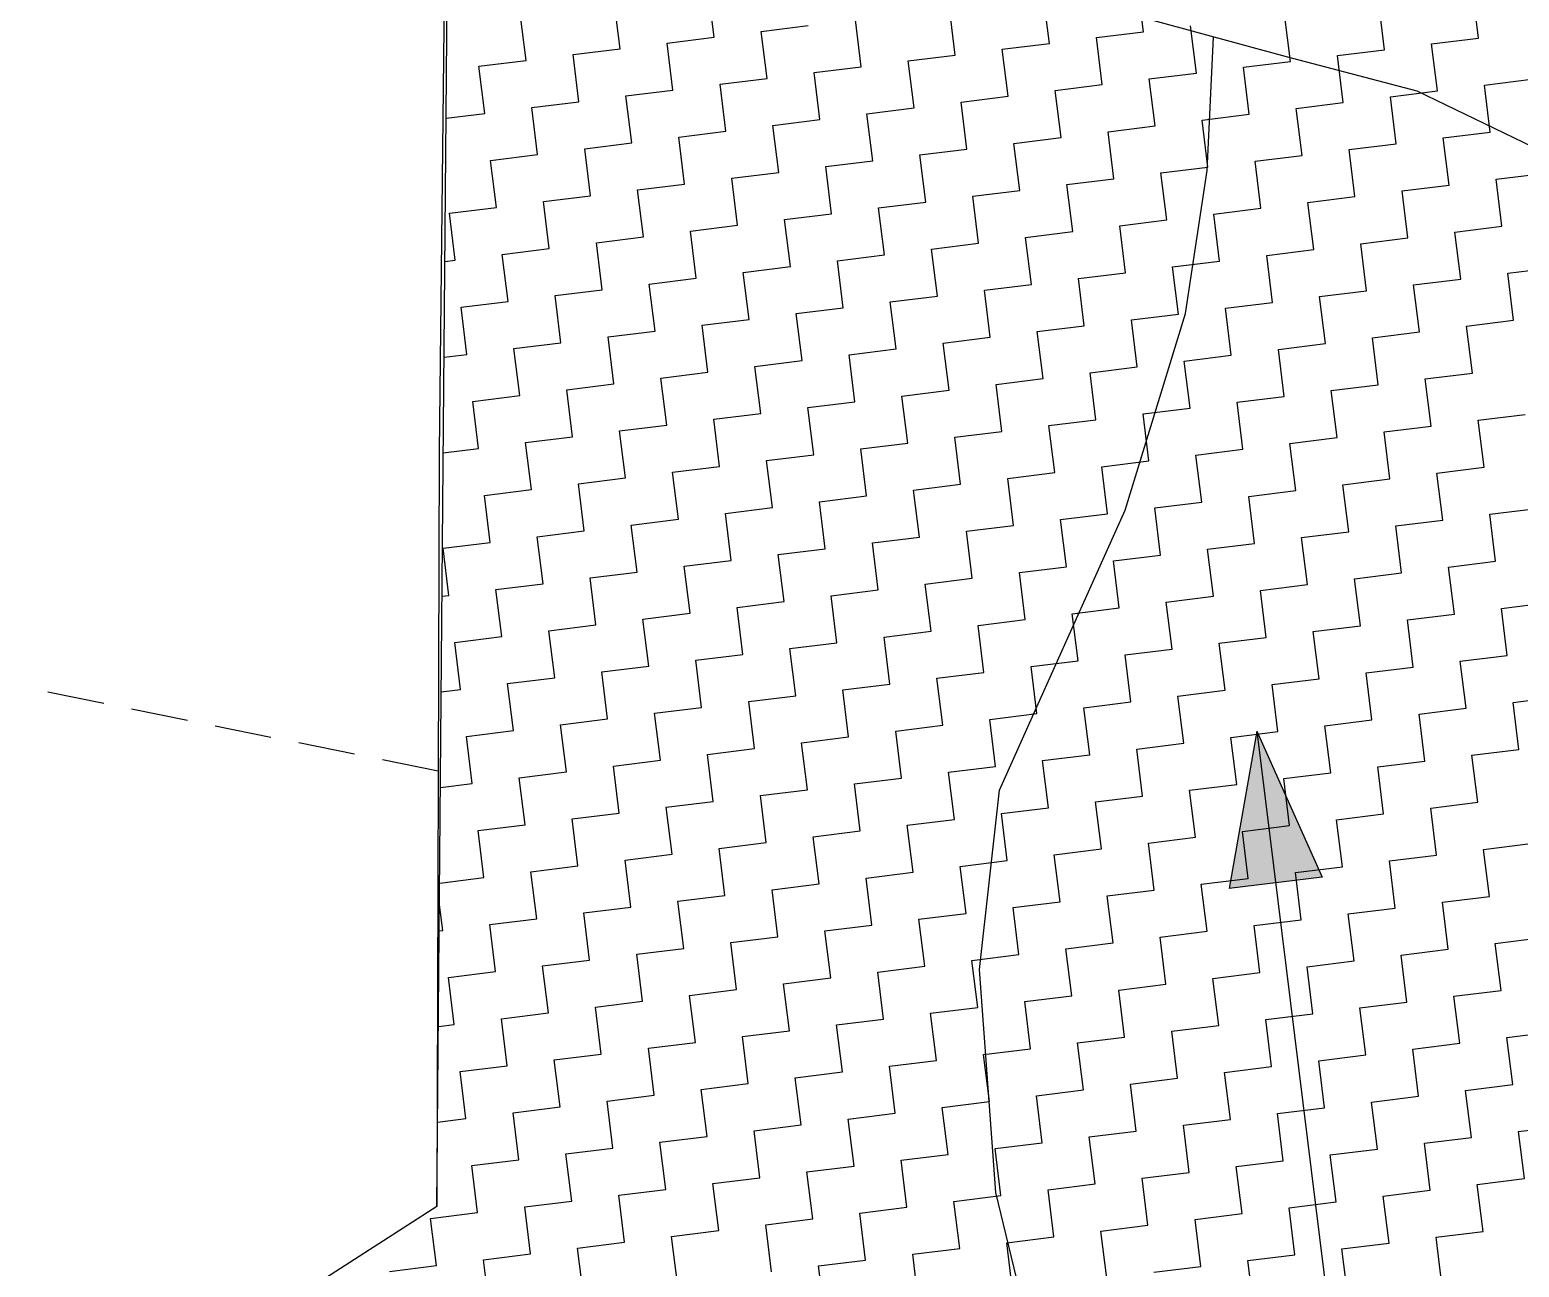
# Model space of a CAD drawing. Header units: metres. Extents: x 286056 to 292206, y 2024114 to 2027347.
# Drawn here: x 290292.9 to 290597.3, y 2025255.5 to 2025508.5 of the extents above; entities that cross this region are included whole.
import ezdxf

# ---------------------------------------------------------------- set-up
doc = ezdxf.new("R2010")
doc.units = ezdxf.units.M
doc.header["$LTSCALE"] = 0.3
doc.header["$MEASUREMENT"] = 0
doc.linetypes.add('DASHED', pattern=[0.75, 0.5, -0.25])
for name, color, linetype in [('LINE_FOOTPATH', 1, 'DASHED'), ('LINE_WATER', 4, 'Continuous'), ('POLY_HATCH', 12, 'Continuous'), ('POLY_PARCEL', 6, 'Continuous')]:
    doc.layers.add(name, color=color, linetype=linetype)

# ---------------------------------------------------------------- blocks, each defined once
blk = doc.blocks.new('13')
h = blk.add_hatch(color=256)
h.paths.add_polyline_path([(550.701, 238.547), (551.933, 238.547), (550.701, 242.574)])
h.paths.add_polyline_path([(550.701, 242.574), (549.469, 238.547), (550.701, 238.547)])
for points in [[(550.701, 242.574), (549.469, 238.547)], [(550.701, 242.574), (550.701, 218.314)], [(550.701, 242.574), (551.933, 238.547)], [(551.933, 238.547), (549.469, 238.547)]]:
    blk.add_lwpolyline(points)
at = {"layer": 'LINE_FOOTPATH', "ltscale": 10}
blk.add_line((529.15, 244.181), (507.64, 251.386), dxfattribs=at)
at = {"layer": 'LINE_WATER'}
for p, q in [((553.661, 260.129), (549.171, 261.968)), ((551.217, 257.415), (551.814, 260.885)), ((556.973, 258.805), (553.661, 260.129)), ((560.064, 256.818), (556.973, 258.805)), ((550.186, 253.737), (551.217, 257.415)), ((547.97, 248.785), (550.186, 253.737)), ((545.026, 243.929), (547.97, 248.785)), ((543.774, 241.87), (545.026, 243.929)), ((542.67, 237.235), (543.774, 241.87)), ((542.376, 231.35), (542.67, 237.235)), ((542.747, 228.147), (542.376, 231.35))]:
    blk.add_line(p, q, dxfattribs=at)
at = {"layer": 'POLY_HATCH'}
blk.add_line((527.707, 232.797), (532.962, 272.504), dxfattribs=at)
at = {"layer": 'POLY_HATCH', "linetype": 'Continuous'}
for p, q in [((533.75, 262.5), (533.75, 263.75)), ((536.25, 262.5), (536.25, 263.75)), ((538.75, 262.5), (538.75, 263.75)), ((532.5, 262.5), (533.75, 262.5)), ((532.5, 261.25), (532.5, 262.5)), ((535, 262.5), (536.25, 262.5)), ((535, 261.25), (535, 262.5)), ((537.5, 262.5), (538.75, 262.5)), ((537.5, 261.25), (537.5, 262.5)), ((540, 262.5), (541.25, 262.5)), ((540, 261.25), (540, 262.5)), ((542.5, 261.25), (542.5, 262.5)), ((545, 261.25), (545, 262.5)), ((547.5, 261.25), (547.5, 262.5)), ((550, 261.25), (550, 262.5)), ((531.473, 261.25), (532.5, 261.25)), ((533.75, 261.25), (535, 261.25)), ((533.75, 260), (533.75, 261.25)), ((536.25, 261.25), (537.5, 261.25)), ((536.25, 260), (536.25, 261.25)), ((538.75, 261.25), (540, 261.25)), ((538.75, 260), (538.75, 261.25)), ((541.25, 261.25), (542.5, 261.25)), ((541.25, 260), (541.25, 261.25)), ((543.75, 261.25), (545, 261.25)), ((543.75, 260), (543.75, 261.25)), ((546.25, 261.25), (547.5, 261.25)), ((546.25, 260), (546.25, 261.25)), ((548.75, 261.25), (550, 261.25)), ((548.75, 260), (548.75, 261.25)), ((551.25, 260), (551.25, 261.25)), ((553.75, 260), (553.75, 261.25)), ((556.25, 260), (556.25, 261.25)), ((558.75, 260), (558.75, 261.25)), ((532.5, 260), (533.75, 260)), ((532.5, 258.75), (532.5, 260)), ((535, 260), (536.25, 260)), ((535, 258.75), (535, 260)), ((537.5, 260), (538.75, 260)), ((537.5, 258.75), (537.5, 260)), ((540, 260), (541.25, 260)), ((540, 258.75), (540, 260)), ((542.5, 260), (543.75, 260)), ((542.5, 258.75), (542.5, 260)), ((545, 260), (546.25, 260)), ((545, 258.75), (545, 260)), ((547.5, 260), (548.75, 260)), ((547.5, 258.75), (547.5, 260)), ((550, 260), (551.25, 260)), ((550, 258.75), (550, 260)), ((552.5, 260), (553.75, 260)), ((552.5, 258.75), (552.5, 260)), ((555, 260), (556.25, 260)), ((555, 258.75), (555, 260)), ((557.5, 260), (558.75, 260)), ((557.5, 258.75), (557.5, 260)), ((531.25, 258.75), (532.5, 258.75)), ((531.25, 257.5), (531.25, 258.75)), ((533.75, 258.75), (535, 258.75)), ((533.75, 257.5), (533.75, 258.75)), ((536.25, 258.75), (537.5, 258.75)), ((536.25, 257.5), (536.25, 258.75)), ((538.75, 258.75), (540, 258.75)), ((538.75, 257.5), (538.75, 258.75)), ((541.25, 258.75), (542.5, 258.75)), ((541.25, 257.5), (541.25, 258.75)), ((543.75, 258.75), (545, 258.75)), ((543.75, 257.5), (543.75, 258.75)), ((546.25, 258.75), (547.5, 258.75)), ((546.25, 257.5), (546.25, 258.75)), ((548.75, 258.75), (550, 258.75)), ((548.75, 257.5), (548.75, 258.75)), ((551.25, 258.75), (552.5, 258.75)), ((551.25, 257.5), (551.25, 258.75)), ((553.75, 258.75), (555, 258.75)), ((553.75, 257.5), (553.75, 258.75)), ((556.25, 258.75), (557.5, 258.75)), ((556.25, 257.5), (556.25, 258.75)), ((558.75, 258.75), (560, 258.75)), ((558.75, 257.5), (558.75, 258.75)), ((530.976, 257.5), (531.25, 257.5)), ((532.5, 257.5), (533.75, 257.5)), ((532.5, 256.25), (532.5, 257.5)), ((535, 257.5), (536.25, 257.5)), ((535, 256.25), (535, 257.5)), ((537.5, 257.5), (538.75, 257.5)), ((537.5, 256.25), (537.5, 257.5)), ((540, 257.5), (541.25, 257.5)), ((540, 256.25), (540, 257.5)), ((542.5, 257.5), (543.75, 257.5)), ((542.5, 256.25), (542.5, 257.5)), ((545, 257.5), (546.25, 257.5)), ((545, 256.25), (545, 257.5)), ((547.5, 257.5), (548.75, 257.5)), ((547.5, 256.25), (547.5, 257.5)), ((550, 257.5), (551.25, 257.5)), ((550, 256.25), (550, 257.5)), ((552.5, 257.5), (553.75, 257.5)), ((552.5, 256.25), (552.5, 257.5)), ((555, 257.5), (556.25, 257.5)), ((555, 256.25), (555, 257.5)), ((557.5, 257.5), (558.75, 257.5)), ((557.5, 256.25), (557.5, 257.5)), ((531.25, 256.25), (532.5, 256.25)), ((531.25, 255), (531.25, 256.25)), ((533.75, 256.25), (535, 256.25)), ((533.75, 255), (533.75, 256.25)), ((536.25, 256.25), (537.5, 256.25)), ((536.25, 255), (536.25, 256.25)), ((538.75, 256.25), (540, 256.25)), ((538.75, 255), (538.75, 256.25)), ((541.25, 256.25), (542.5, 256.25)), ((541.25, 255), (541.25, 256.25)), ((543.75, 256.25), (545, 256.25)), ((543.75, 255), (543.75, 256.25)), ((546.25, 256.25), (547.5, 256.25)), ((546.25, 255), (546.25, 256.25)), ((548.75, 256.25), (550, 256.25)), ((548.75, 255), (548.75, 256.25)), ((551.25, 256.25), (552.5, 256.25)), ((551.25, 255), (551.25, 256.25)), ((553.75, 256.25), (555, 256.25)), ((553.75, 255), (553.75, 256.25)), ((556.25, 256.25), (557.5, 256.25)), ((556.25, 255), (556.25, 256.25)), ((558.75, 256.25), (560, 256.25)), ((558.75, 255), (558.75, 256.25)), ((530.646, 255), (531.25, 255)), ((532.5, 255), (533.75, 255)), ((532.5, 253.75), (532.5, 255)), ((535, 255), (536.25, 255)), ((535, 253.75), (535, 255)), ((537.5, 255), (538.75, 255)), ((537.5, 253.75), (537.5, 255)), ((540, 255), (541.25, 255)), ((540, 253.75), (540, 255)), ((542.5, 255), (543.75, 255)), ((542.5, 253.75), (542.5, 255)), ((545, 255), (546.25, 255)), ((545, 253.75), (545, 255)), ((547.5, 255), (548.75, 255)), ((547.5, 253.75), (547.5, 255)), ((550, 255), (551.25, 255)), ((550, 253.75), (550, 255)), ((552.5, 255), (553.75, 255)), ((552.5, 253.75), (552.5, 255)), ((555, 255), (556.25, 255)), ((555, 253.75), (555, 255)), ((557.5, 255), (558.75, 255)), ((557.5, 253.75), (557.5, 255)), ((531.25, 253.75), (532.5, 253.75)), ((531.25, 252.5), (531.25, 253.75)), ((533.75, 253.75), (535, 253.75)), ((533.75, 252.5), (533.75, 253.75)), ((536.25, 253.75), (537.5, 253.75)), ((536.25, 252.5), (536.25, 253.75)), ((538.75, 253.75), (540, 253.75)), ((538.75, 252.5), (538.75, 253.75)), ((541.25, 253.75), (542.5, 253.75)), ((541.25, 252.5), (541.25, 253.75)), ((543.75, 253.75), (545, 253.75)), ((543.75, 252.5), (543.75, 253.75)), ((546.25, 253.75), (547.5, 253.75)), ((546.25, 252.5), (546.25, 253.75)), ((548.75, 253.75), (550, 253.75)), ((548.75, 252.5), (548.75, 253.75)), ((551.25, 253.75), (552.5, 253.75)), ((551.25, 252.5), (551.25, 253.75)), ((553.75, 253.75), (555, 253.75)), ((553.75, 252.5), (553.75, 253.75)), ((556.25, 253.75), (557.5, 253.75)), ((556.25, 252.5), (556.25, 253.75)), ((558.75, 253.75), (560, 253.75)), ((558.75, 252.5), (558.75, 253.75)), ((530.315, 252.5), (531.25, 252.5)), ((532.5, 252.5), (533.75, 252.5)), ((532.5, 251.25), (532.5, 252.5)), ((535, 252.5), (536.25, 252.5)), ((535, 251.25), (535, 252.5)), ((537.5, 252.5), (538.75, 252.5)), ((537.5, 251.25), (537.5, 252.5)), ((540, 252.5), (541.25, 252.5)), ((540, 251.25), (540, 252.5)), ((542.5, 252.5), (543.75, 252.5)), ((542.5, 251.25), (542.5, 252.5)), ((545, 252.5), (546.25, 252.5)), ((545, 251.25), (545, 252.5)), ((547.5, 252.5), (548.75, 252.5)), ((547.5, 251.25), (547.5, 252.5)), ((550, 252.5), (551.25, 252.5)), ((550, 251.25), (550, 252.5)), ((552.5, 252.5), (553.75, 252.5)), ((552.5, 251.25), (552.5, 252.5)), ((555, 252.5), (556.25, 252.5)), ((555, 251.25), (555, 252.5)), ((557.5, 252.5), (558.75, 252.5)), ((557.5, 251.25), (557.5, 252.5)), ((531.25, 251.25), (532.5, 251.25)), ((531.25, 250), (531.25, 251.25)), ((533.75, 251.25), (535, 251.25)), ((533.75, 250), (533.75, 251.25)), ((536.25, 251.25), (537.5, 251.25)), ((536.25, 250), (536.25, 251.25)), ((538.75, 251.25), (540, 251.25)), ((538.75, 250), (538.75, 251.25)), ((541.25, 251.25), (542.5, 251.25)), ((541.25, 250), (541.25, 251.25)), ((543.75, 251.25), (545, 251.25)), ((543.75, 250), (543.75, 251.25)), ((546.25, 251.25), (547.5, 251.25)), ((546.25, 250), (546.25, 251.25)), ((548.75, 251.25), (550, 251.25)), ((548.75, 250), (548.75, 251.25)), ((551.25, 251.25), (552.5, 251.25)), ((551.25, 250), (551.25, 251.25)), ((553.75, 251.25), (555, 251.25)), ((553.75, 250), (553.75, 251.25)), ((556.25, 251.25), (557.5, 251.25)), ((556.25, 250), (556.25, 251.25)), ((530, 250), (531.25, 250)), ((530, 248.75), (530, 250)), ((532.5, 250), (533.75, 250)), ((532.5, 248.75), (532.5, 250)), ((535, 250), (536.25, 250)), ((535, 248.75), (535, 250)), ((537.5, 250), (538.75, 250)), ((537.5, 248.75), (537.5, 250)), ((540, 250), (541.25, 250)), ((540, 248.75), (540, 250)), ((542.5, 250), (543.75, 250)), ((542.5, 248.75), (542.5, 250)), ((545, 250), (546.25, 250)), ((545, 248.75), (545, 250)), ((547.5, 250), (548.75, 250)), ((547.5, 248.75), (547.5, 250)), ((550, 250), (551.25, 250)), ((550, 248.75), (550, 250)), ((552.5, 250), (553.75, 250)), ((552.5, 248.75), (552.5, 250)), ((555, 250), (556.25, 250)), ((555, 248.75), (555, 250)), ((557.5, 250), (558.75, 250)), ((557.5, 248.75), (557.5, 250)), ((529.818, 248.75), (530, 248.75)), ((531.25, 248.75), (532.5, 248.75)), ((531.25, 247.5), (531.25, 248.75)), ((533.75, 248.75), (535, 248.75)), ((533.75, 247.5), (533.75, 248.75)), ((536.25, 248.75), (537.5, 248.75)), ((536.25, 247.5), (536.25, 248.75)), ((538.75, 248.75), (540, 248.75)), ((538.75, 247.5), (538.75, 248.75)), ((541.25, 248.75), (542.5, 248.75)), ((541.25, 247.5), (541.25, 248.75)), ((543.75, 248.75), (545, 248.75)), ((543.75, 247.5), (543.75, 248.75)), ((546.25, 248.75), (547.5, 248.75)), ((546.25, 247.5), (546.25, 248.75)), ((548.75, 248.75), (550, 248.75)), ((548.75, 247.5), (548.75, 248.75)), ((551.25, 248.75), (552.5, 248.75)), ((551.25, 247.5), (551.25, 248.75)), ((553.75, 248.75), (555, 248.75)), ((553.75, 247.5), (553.75, 248.75)), ((556.25, 248.75), (557.5, 248.75)), ((556.25, 247.5), (556.25, 248.75)), ((530, 247.5), (531.25, 247.5)), ((530, 246.25), (530, 247.5)), ((532.5, 247.5), (533.75, 247.5)), ((532.5, 246.25), (532.5, 247.5)), ((535, 247.5), (536.25, 247.5)), ((535, 246.25), (535, 247.5)), ((537.5, 247.5), (538.75, 247.5)), ((537.5, 246.25), (537.5, 247.5)), ((540, 247.5), (541.25, 247.5)), ((540, 246.25), (540, 247.5)), ((542.5, 247.5), (543.75, 247.5)), ((542.5, 246.25), (542.5, 247.5)), ((545, 247.5), (546.25, 247.5)), ((545, 246.25), (545, 247.5)), ((547.5, 247.5), (548.75, 247.5)), ((547.5, 246.25), (547.5, 247.5)), ((550, 247.5), (551.25, 247.5)), ((550, 246.25), (550, 247.5)), ((552.5, 247.5), (553.75, 247.5)), ((552.5, 246.25), (552.5, 247.5)), ((555, 247.5), (556.25, 247.5)), ((555, 246.25), (555, 247.5)), ((557.5, 247.5), (558.75, 247.5)), ((557.5, 246.25), (557.5, 247.5)), ((529.487, 246.25), (530, 246.25)), ((531.25, 246.25), (532.5, 246.25)), ((531.25, 245), (531.25, 246.25)), ((533.75, 246.25), (535, 246.25)), ((533.75, 245), (533.75, 246.25)), ((536.25, 246.25), (537.5, 246.25)), ((536.25, 245), (536.25, 246.25)), ((538.75, 246.25), (540, 246.25)), ((538.75, 245), (538.75, 246.25)), ((541.25, 246.25), (542.5, 246.25)), ((541.25, 245), (541.25, 246.25)), ((543.75, 246.25), (545, 246.25)), ((543.75, 245), (543.75, 246.25)), ((546.25, 246.25), (547.5, 246.25)), ((546.25, 245), (546.25, 246.25)), ((548.75, 246.25), (550, 246.25)), ((548.75, 245), (548.75, 246.25)), ((551.25, 246.25), (552.5, 246.25)), ((551.25, 245), (551.25, 246.25)), ((553.75, 246.25), (555, 246.25)), ((553.75, 245), (553.75, 246.25)), ((556.25, 246.25), (557.5, 246.25)), ((556.25, 245), (556.25, 246.25)), ((530, 245), (531.25, 245)), ((530, 243.75), (530, 245)), ((532.5, 245), (533.75, 245)), ((532.5, 243.75), (532.5, 245)), ((535, 245), (536.25, 245)), ((535, 243.75), (535, 245)), ((537.5, 245), (538.75, 245)), ((537.5, 243.75), (537.5, 245)), ((540, 245), (541.25, 245)), ((540, 243.75), (540, 245)), ((542.5, 245), (543.75, 245)), ((542.5, 243.75), (542.5, 245)), ((545, 245), (546.25, 245)), ((545, 243.75), (545, 245)), ((547.5, 245), (548.75, 245)), ((547.5, 243.75), (547.5, 245)), ((550, 245), (551.25, 245)), ((550, 243.75), (550, 245)), ((552.5, 245), (553.75, 245)), ((552.5, 243.75), (552.5, 245)), ((555, 245), (556.25, 245)), ((555, 243.75), (555, 245)), ((557.5, 245), (558.75, 245)), ((557.5, 243.75), (557.5, 245)), ((529.157, 243.75), (530, 243.75)), ((531.25, 243.75), (532.5, 243.75)), ((531.25, 242.5), (531.25, 243.75)), ((533.75, 243.75), (535, 243.75)), ((533.75, 242.5), (533.75, 243.75)), ((536.25, 243.75), (537.5, 243.75)), ((536.25, 242.5), (536.25, 243.75)), ((538.75, 243.75), (540, 243.75)), ((538.75, 242.5), (538.75, 243.75)), ((541.25, 243.75), (542.5, 243.75)), ((541.25, 242.5), (541.25, 243.75)), ((543.75, 243.75), (545, 243.75)), ((543.75, 242.5), (543.75, 243.75)), ((546.25, 243.75), (547.5, 243.75)), ((546.25, 242.5), (546.25, 243.75)), ((548.75, 243.75), (550, 243.75)), ((548.75, 242.5), (548.75, 243.75)), ((551.25, 243.75), (552.5, 243.75)), ((551.25, 242.5), (551.25, 243.75)), ((553.75, 243.75), (555, 243.75)), ((553.75, 242.5), (553.75, 243.75)), ((556.25, 243.75), (557.5, 243.75)), ((556.25, 242.5), (556.25, 243.75)), ((530, 242.5), (531.25, 242.5)), ((530, 241.25), (530, 242.5)), ((532.5, 242.5), (533.75, 242.5)), ((532.5, 241.25), (532.5, 242.5)), ((535, 242.5), (536.25, 242.5)), ((535, 241.25), (535, 242.5)), ((537.5, 242.5), (538.75, 242.5)), ((537.5, 241.25), (537.5, 242.5)), ((540, 242.5), (541.25, 242.5)), ((540, 241.25), (540, 242.5)), ((542.5, 242.5), (543.75, 242.5)), ((542.5, 241.25), (542.5, 242.5)), ((545, 242.5), (546.25, 242.5)), ((545, 241.25), (545, 242.5)), ((547.5, 242.5), (548.75, 242.5)), ((547.5, 241.25), (547.5, 242.5)), ((550, 242.5), (551.25, 242.5)), ((550, 241.25), (550, 242.5)), ((552.5, 242.5), (553.75, 242.5)), ((552.5, 241.25), (552.5, 242.5)), ((555, 242.5), (556.25, 242.5)), ((555, 241.25), (555, 242.5)), ((557.5, 242.5), (558.75, 242.5)), ((557.5, 241.25), (557.5, 242.5)), ((528.826, 241.25), (530, 241.25)), ((531.25, 241.25), (532.5, 241.25)), ((531.25, 240), (531.25, 241.25)), ((533.75, 241.25), (535, 241.25)), ((533.75, 240), (533.75, 241.25)), ((536.25, 241.25), (537.5, 241.25)), ((536.25, 240), (536.25, 241.25)), ((538.75, 241.25), (540, 241.25)), ((538.75, 240), (538.75, 241.25)), ((541.25, 241.25), (542.5, 241.25)), ((541.25, 240), (541.25, 241.25)), ((543.75, 241.25), (545, 241.25)), ((543.75, 240), (543.75, 241.25)), ((546.25, 241.25), (547.5, 241.25)), ((546.25, 240), (546.25, 241.25)), ((548.75, 241.25), (550, 241.25)), ((548.75, 240), (548.75, 241.25)), ((551.25, 241.25), (552.5, 241.25)), ((551.25, 240), (551.25, 241.25)), ((553.75, 241.25), (555, 241.25)), ((553.75, 240), (553.75, 241.25)), ((556.25, 241.25), (557.5, 241.25)), ((556.25, 240), (556.25, 241.25)), ((528.75, 240), (528.75, 240.679)), ((528.66, 240), (528.75, 240)), ((530, 240), (531.25, 240)), ((530, 238.75), (530, 240)), ((532.5, 240), (533.75, 240)), ((532.5, 238.75), (532.5, 240)), ((535, 240), (536.25, 240)), ((535, 238.75), (535, 240)), ((537.5, 240), (538.75, 240)), ((537.5, 238.75), (537.5, 240)), ((540, 240), (541.25, 240)), ((540, 238.75), (540, 240)), ((542.5, 240), (543.75, 240)), ((542.5, 238.75), (542.5, 240)), ((545, 240), (546.25, 240)), ((545, 238.75), (545, 240)), ((547.5, 240), (548.75, 240)), ((547.5, 238.75), (547.5, 240)), ((550, 240), (551.25, 240)), ((550, 238.75), (550, 240)), ((552.5, 240), (553.75, 240)), ((552.5, 238.75), (552.5, 240)), ((555, 240), (556.25, 240)), ((555, 238.75), (555, 240)), ((528.75, 238.75), (530, 238.75)), ((528.75, 237.5), (528.75, 238.75)), ((531.25, 238.75), (532.5, 238.75)), ((531.25, 237.5), (531.25, 238.75)), ((533.75, 238.75), (535, 238.75)), ((533.75, 237.5), (533.75, 238.75)), ((536.25, 238.75), (537.5, 238.75)), ((536.25, 237.5), (536.25, 238.75)), ((538.75, 238.75), (540, 238.75)), ((538.75, 237.5), (538.75, 238.75)), ((541.25, 238.75), (542.5, 238.75)), ((541.25, 237.5), (541.25, 238.75)), ((543.75, 238.75), (545, 238.75)), ((543.75, 237.5), (543.75, 238.75)), ((546.25, 238.75), (547.5, 238.75)), ((546.25, 237.5), (546.25, 238.75)), ((548.75, 238.75), (550, 238.75)), ((548.75, 237.5), (548.75, 238.75)), ((551.25, 238.75), (552.5, 238.75)), ((551.25, 237.5), (551.25, 238.75)), ((553.75, 238.75), (555, 238.75)), ((553.75, 237.5), (553.75, 238.75)), ((556.25, 238.75), (557.5, 238.75)), ((556.25, 237.5), (556.25, 238.75)), ((528.329, 237.5), (528.75, 237.5)), ((530, 237.5), (531.25, 237.5)), ((530, 236.25), (530, 237.5)), ((532.5, 237.5), (533.75, 237.5)), ((532.5, 236.25), (532.5, 237.5)), ((535, 237.5), (536.25, 237.5)), ((535, 236.25), (535, 237.5)), ((537.5, 237.5), (538.75, 237.5)), ((537.5, 236.25), (537.5, 237.5)), ((540, 237.5), (541.25, 237.5)), ((540, 236.25), (540, 237.5)), ((542.5, 237.5), (543.75, 237.5)), ((542.5, 236.25), (542.5, 237.5)), ((545, 237.5), (546.25, 237.5)), ((545, 236.25), (545, 237.5)), ((547.5, 237.5), (548.75, 237.5)), ((547.5, 236.25), (547.5, 237.5)), ((550, 237.5), (551.25, 237.5)), ((550, 236.25), (550, 237.5)), ((552.5, 237.5), (553.75, 237.5)), ((552.5, 236.25), (552.5, 237.5)), ((555, 237.5), (556.25, 237.5)), ((555, 236.25), (555, 237.5)), ((528.75, 236.25), (530, 236.25)), ((528.75, 235), (528.75, 236.25)), ((531.25, 236.25), (532.5, 236.25)), ((531.25, 235), (531.25, 236.25)), ((533.75, 236.25), (535, 236.25)), ((533.75, 235), (533.75, 236.25)), ((536.25, 236.25), (537.5, 236.25)), ((536.25, 235), (536.25, 236.25)), ((538.75, 236.25), (540, 236.25)), ((538.75, 235), (538.75, 236.25)), ((541.25, 236.25), (542.5, 236.25)), ((541.25, 235), (541.25, 236.25)), ((543.75, 236.25), (545, 236.25)), ((543.75, 235), (543.75, 236.25)), ((546.25, 236.25), (547.5, 236.25)), ((546.25, 235), (546.25, 236.25)), ((548.75, 236.25), (550, 236.25)), ((548.75, 235), (548.75, 236.25)), ((551.25, 236.25), (552.5, 236.25)), ((551.25, 235), (551.25, 236.25)), ((553.75, 236.25), (555, 236.25)), ((553.75, 235), (553.75, 236.25)), ((556.25, 236.25), (557.5, 236.25)), ((556.25, 235), (556.25, 236.25)), ((527.998, 235), (528.75, 235)), ((530, 235), (531.25, 235)), ((530, 233.75), (530, 235)), ((532.5, 235), (533.75, 235)), ((532.5, 233.75), (532.5, 235)), ((535, 235), (536.25, 235)), ((535, 233.75), (535, 235)), ((537.5, 235), (538.75, 235)), ((537.5, 233.75), (537.5, 235)), ((540, 235), (541.25, 235)), ((540, 233.75), (540, 235)), ((542.5, 235), (543.75, 235)), ((542.5, 233.75), (542.5, 235)), ((545, 235), (546.25, 235)), ((545, 233.75), (545, 235)), ((547.5, 235), (548.75, 235)), ((547.5, 233.75), (547.5, 235)), ((550, 235), (551.25, 235)), ((550, 233.75), (550, 235)), ((552.5, 235), (553.75, 235)), ((552.5, 233.75), (552.5, 235)), ((555, 235), (556.25, 235)), ((555, 233.75), (555, 235)), ((528.75, 233.75), (530, 233.75)), ((528.75, 232.5), (528.75, 233.75)), ((531.25, 233.75), (532.5, 233.75)), ((531.25, 232.5), (531.25, 233.75)), ((533.75, 233.75), (535, 233.75)), ((533.75, 232.5), (533.75, 233.75)), ((536.25, 233.75), (537.5, 233.75)), ((536.25, 232.5), (536.25, 233.75)), ((538.75, 233.75), (540, 233.75)), ((538.75, 232.5), (538.75, 233.75)), ((541.25, 233.75), (542.5, 233.75)), ((541.25, 232.5), (541.25, 233.75)), ((543.75, 233.75), (545, 233.75)), ((543.75, 232.5), (543.75, 233.75)), ((546.25, 233.75), (547.5, 233.75)), ((546.25, 232.5), (546.25, 233.75)), ((548.75, 233.75), (550, 233.75)), ((548.75, 232.5), (548.75, 233.75)), ((551.25, 233.75), (552.5, 233.75)), ((551.25, 232.5), (551.25, 233.75)), ((553.75, 233.75), (555, 233.75)), ((553.75, 232.5), (553.75, 233.75)), ((556.25, 233.75), (557.5, 233.75)), ((556.25, 232.5), (556.25, 233.75)), ((527.5, 232.5), (528.75, 232.5)), ((527.5, 231.25), (527.5, 232.5)), ((530, 232.5), (531.25, 232.5)), ((530, 231.25), (530, 232.5)), ((532.5, 232.5), (533.75, 232.5)), ((532.5, 231.25), (532.5, 232.5)), ((535, 232.5), (536.25, 232.5)), ((535, 231.25), (535, 232.5)), ((537.5, 232.5), (538.75, 232.5)), ((537.5, 231.25), (537.5, 232.5)), ((540, 232.5), (541.25, 232.5)), ((540, 231.25), (540, 232.5)), ((542.5, 232.5), (543.75, 232.5)), ((542.5, 231.25), (542.5, 232.5)), ((545, 232.5), (546.25, 232.5)), ((545, 231.25), (545, 232.5)), ((547.5, 232.5), (548.75, 232.5)), ((547.5, 231.25), (547.5, 232.5)), ((550, 232.5), (551.25, 232.5)), ((550, 231.25), (550, 232.5)), ((552.5, 232.5), (553.75, 232.5)), ((552.5, 231.25), (552.5, 232.5)), ((555, 232.5), (556.25, 232.5)), ((555, 231.25), (555, 232.5)), ((526.25, 231.25), (527.5, 231.25)), ((528.75, 231.25), (530, 231.25)), ((528.75, 230), (528.75, 231.25)), ((531.25, 231.25), (532.5, 231.25)), ((531.25, 230), (531.25, 231.25)), ((533.75, 231.25), (535, 231.25)), ((533.75, 230), (533.75, 231.25)), ((536.25, 231.25), (537.5, 231.25)), ((536.25, 230), (536.25, 231.25)), ((538.75, 231.25), (540, 231.25)), ((538.75, 230), (538.75, 231.25)), ((541.25, 231.25), (542.5, 231.25)), ((541.25, 230), (541.25, 231.25)), ((543.75, 231.25), (545, 231.25)), ((543.75, 230), (543.75, 231.25)), ((546.25, 231.25), (547.5, 231.25)), ((546.25, 230), (546.25, 231.25)), ((548.75, 231.25), (550, 231.25)), ((548.75, 230), (548.75, 231.25)), ((551.25, 231.25), (552.5, 231.25)), ((551.25, 230), (551.25, 231.25)), ((553.75, 231.25), (555, 231.25)), ((553.75, 230), (553.75, 231.25)), ((556.25, 231.25), (557.5, 231.25)), ((556.25, 230), (556.25, 231.25)), ((537.5, 230), (538.75, 230)), ((537.5, 228.75), (537.5, 230)), ((540, 230), (541.25, 230)), ((540, 228.75), (540, 230)), ((542.5, 230), (543.75, 230)), ((542.5, 228.75), (542.5, 230)), ((545, 230), (546.25, 230)), ((545, 228.75), (545, 230)), ((547.5, 230), (548.75, 230)), ((547.5, 228.75), (547.5, 230)), ((550, 230), (551.25, 230)), ((550, 228.75), (550, 230)), ((552.5, 230), (553.75, 230)), ((552.5, 228.75), (552.5, 230)), ((555, 230), (556.25, 230)), ((555, 228.75), (555, 230)), ((546.25, 228.75), (547.5, 228.75)), ((548.75, 228.75), (550, 228.75)), ((548.75, 227.5), (548.75, 228.75)), ((551.25, 228.75), (552.5, 228.75)), ((551.25, 227.5), (551.25, 228.75)), ((553.75, 228.75), (555, 228.75)), ((553.75, 227.5), (553.75, 228.75))]:
    blk.add_line(p, q, dxfattribs=at)
at = {"layer": 'POLY_PARCEL'}
for p, q in [((532.519, 269.665), (530.21, 252.539)), ((530.21, 252.539), (527.707, 232.797)), ((527.707, 232.797), (513.325, 225.876))]:
    blk.add_line(p, q, dxfattribs=at)

msp = doc.modelspace()

# ---------------------------------------------------------------- block references
at = {"xscale": 7.751650312977041, "yscale": 7.751650312977041, "zscale": 7.751650312977041, "rotation": 7.058277928675759}
msp.add_blockref('13', (286538.24, 2022974.39), dxfattribs=at)

doc.saveas('drawing.dxf')
